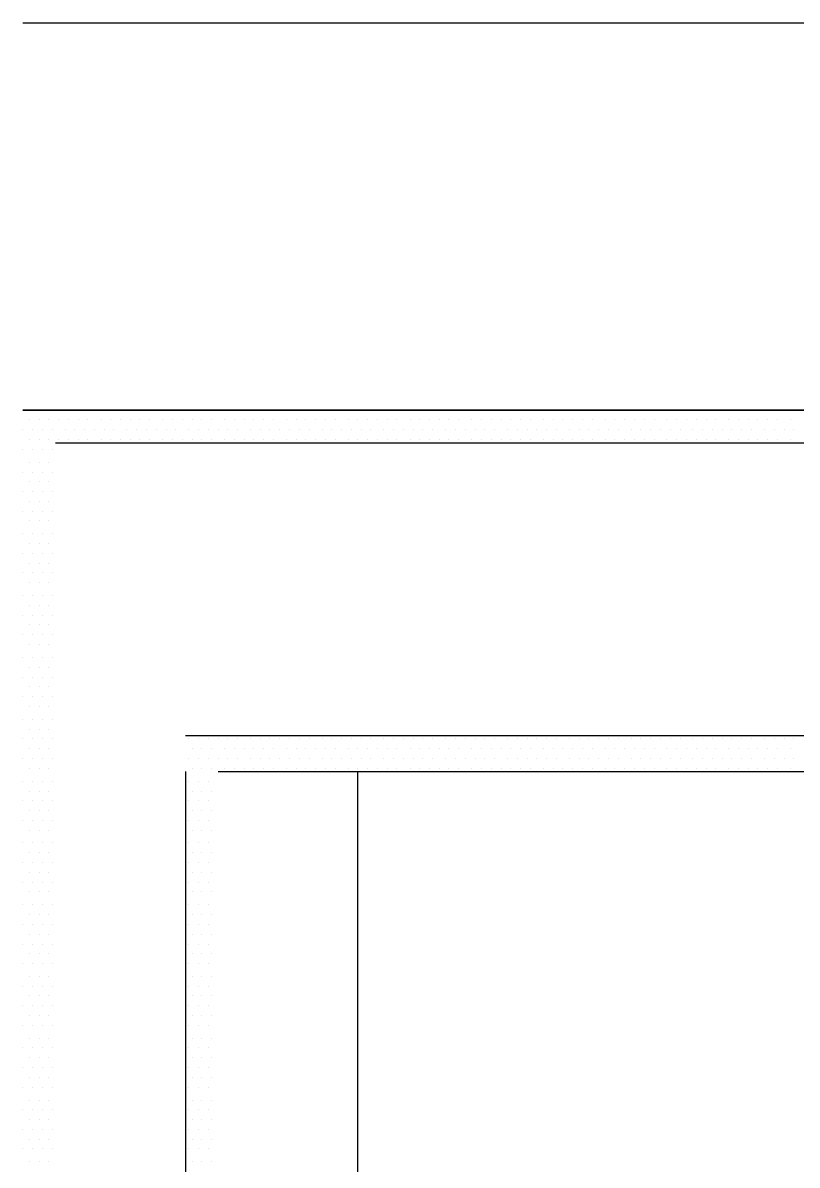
# Model space of a CAD drawing. Header units: metres. Extents: x 17 to 1264, y 17 to 859.
# Drawn here: x 170.5 to 204.8, y 737.7 to 788.3 of the extents above; entities that cross this region are included whole.
import ezdxf

# ---------------------------------------------------------------- set-up
doc = ezdxf.new("R2010")
doc.units = ezdxf.units.M
for name, color, linetype in [('LINES', 7, 'Continuous'), ('POLYLINES', 4, 'Continuous'), ('RECTS', 7, 'Continuous')]:
    doc.layers.add(name, color=color, linetype=linetype)

msp = doc.modelspace()

# ---------------------------------------------------------------- linework, layer by layer
at = {"layer": 'LINES'}
for p, q in [((170.78, 770.69), (170.78, 770.69)), ((171.21, 770.69), (171.21, 770.69)), ((171.64, 770.69), (171.64, 770.69)), ((172.07, 770.69), (172.07, 770.69)), ((172.51, 770.69), (172.51, 770.69)), ((172.94, 770.69), (172.94, 770.69)), ((173.37, 770.69), (173.37, 770.69)), ((173.95, 770.69), (173.95, 770.69)), ((174.38, 770.69), (174.38, 770.69)), ((174.81, 770.69), (174.81, 770.69)), ((175.24, 770.69), (175.24, 770.69)), ((175.67, 770.69), (175.67, 770.69)), ((176.11, 770.69), (176.11, 770.69)), ((176.68, 770.69), (176.68, 770.69)), ((177.11, 770.69), (177.11, 770.69)), ((177.55, 770.69), (177.55, 770.69)), ((177.98, 770.69), (177.98, 770.69)), ((178.41, 770.69), (178.41, 770.69)), ((178.84, 770.69), (178.84, 770.69)), ((179.42, 770.69), (179.42, 770.69)), ((179.85, 770.69), (179.85, 770.69)), ((180.28, 770.69), (180.28, 770.69)), ((180.71, 770.69), (180.71, 770.69)), ((181.15, 770.69), (181.15, 770.69)), ((181.58, 770.69), (181.58, 770.69)), ((182.15, 770.69), (182.15, 770.69)), ((182.59, 770.69), (182.59, 770.69)), ((183.02, 770.69), (183.02, 770.69)), ((183.45, 770.69), (183.45, 770.69)), ((183.88, 770.69), (183.88, 770.69)), ((184.31, 770.69), (184.31, 770.69)), ((184.89, 770.69), (184.89, 770.69)), ((185.32, 770.69), (185.32, 770.69)), ((185.75, 770.69), (185.75, 770.69)), ((186.19, 770.69), (186.19, 770.69)), ((186.62, 770.69), (186.62, 770.69)), ((187.05, 770.69), (187.05, 770.69)), ((187.63, 770.69), (187.63, 770.69)), ((188.06, 770.69), (188.06, 770.69)), ((188.49, 770.69), (188.49, 770.69)), ((188.92, 770.69), (188.92, 770.69)), ((189.35, 770.69), (189.35, 770.69)), ((189.79, 770.69), (189.79, 770.69)), ((190.36, 770.69), (190.36, 770.69)), ((190.79, 770.69), (190.79, 770.69)), ((191.23, 770.69), (191.23, 770.69)), ((191.66, 770.69), (191.66, 770.69)), ((192.09, 770.69), (192.09, 770.69)), ((192.52, 770.69), (192.52, 770.69)), ((192.95, 770.69), (192.95, 770.69)), ((193.53, 770.69), (193.53, 770.69)), ((193.96, 770.69), (193.96, 770.69)), ((194.39, 770.69), (194.39, 770.69)), ((194.83, 770.69), (194.83, 770.69)), ((195.26, 770.69), (195.26, 770.69)), ((195.69, 770.69), (195.69, 770.69)), ((196.27, 770.69), (196.27, 770.69)), ((196.7, 770.69), (196.7, 770.69)), ((197.13, 770.69), (197.13, 770.69)), ((197.56, 770.69), (197.56, 770.69)), ((197.99, 770.69), (197.99, 770.69)), ((198.43, 770.69), (198.43, 770.69)), ((199, 770.69), (199, 770.69)), ((199.43, 770.69), (199.43, 770.69)), ((199.87, 770.69), (199.87, 770.69)), ((200.3, 770.69), (200.3, 770.69)), ((200.73, 770.69), (200.73, 770.69)), ((201.16, 770.69), (201.16, 770.69)), ((201.74, 770.69), (201.74, 770.69)), ((202.17, 770.69), (202.17, 770.69)), ((202.6, 770.69), (202.6, 770.69)), ((203.03, 770.69), (203.03, 770.69)), ((203.47, 770.69), (203.47, 770.69)), ((203.9, 770.69), (203.9, 770.69)), ((204.47, 770.69), (204.47, 770.69)), ((170.49, 770.26), (170.49, 770.26)), ((170.78, 769.82), (170.78, 769.82)), ((170.92, 770.26), (170.92, 770.26)), ((171.21, 769.82), (171.21, 769.82)), ((171.35, 770.26), (171.35, 770.26)), ((171.64, 769.82), (171.64, 769.82)), ((171.79, 770.26), (171.79, 770.26)), ((172.07, 769.82), (172.07, 769.82)), ((172.36, 770.26), (172.36, 770.26)), ((172.51, 769.82), (172.51, 769.82)), ((172.79, 770.26), (172.79, 770.26)), ((172.94, 769.82), (172.94, 769.82)), ((173.23, 770.26), (173.23, 770.26)), ((173.37, 769.82), (173.37, 769.82)), ((173.66, 770.26), (173.66, 770.26)), ((173.95, 769.82), (173.95, 769.82)), ((174.09, 770.26), (174.09, 770.26)), ((174.38, 769.82), (174.38, 769.82)), ((174.52, 770.26), (174.52, 770.26)), ((174.81, 769.82), (174.81, 769.82)), ((175.1, 770.26), (175.1, 770.26)), ((175.24, 769.82), (175.24, 769.82)), ((175.53, 770.26), (175.53, 770.26)), ((175.67, 769.82), (175.67, 769.82)), ((175.96, 770.26), (175.96, 770.26)), ((176.11, 769.82), (176.11, 769.82)), ((176.39, 770.26), (176.39, 770.26)), ((176.68, 769.82), (176.68, 769.82)), ((176.83, 770.26), (176.83, 770.26)), ((177.11, 769.82), (177.11, 769.82)), ((177.26, 770.26), (177.26, 770.26)), ((177.55, 769.82), (177.55, 769.82)), ((177.83, 770.26), (177.83, 770.26)), ((177.98, 769.82), (177.98, 769.82)), ((178.27, 770.26), (178.27, 770.26)), ((178.41, 769.82), (178.41, 769.82)), ((178.7, 770.26), (178.7, 770.26)), ((178.84, 769.82), (178.84, 769.82)), ((179.13, 770.26), (179.13, 770.26)), ((179.42, 769.82), (179.42, 769.82)), ((179.56, 770.26), (179.56, 770.26)), ((179.85, 769.82), (179.85, 769.82)), ((179.99, 770.26), (179.99, 770.26)), ((180.28, 769.82), (180.28, 769.82)), ((180.57, 770.26), (180.57, 770.26)), ((180.71, 769.82), (180.71, 769.82)), ((181, 770.26), (181, 770.26)), ((181.15, 769.82), (181.15, 769.82)), ((181.43, 770.26), (181.43, 770.26)), ((181.58, 769.82), (181.58, 769.82)), ((181.87, 770.26), (181.87, 770.26)), ((182.15, 769.82), (182.15, 769.82)), ((182.3, 770.26), (182.3, 770.26)), ((182.59, 769.82), (182.59, 769.82)), ((182.73, 770.26), (182.73, 770.26)), ((183.02, 769.82), (183.02, 769.82)), ((183.16, 770.26), (183.16, 770.26)), ((183.45, 769.82), (183.45, 769.82)), ((183.74, 770.26), (183.74, 770.26)), ((183.88, 769.82), (183.88, 769.82)), ((184.17, 770.26), (184.17, 770.26)), ((184.31, 769.82), (184.31, 769.82)), ((184.6, 770.26), (184.6, 770.26)), ((184.89, 769.82), (184.89, 769.82)), ((185.03, 770.26), (185.03, 770.26)), ((185.32, 769.82), (185.32, 769.82)), ((185.47, 770.26), (185.47, 770.26)), ((185.75, 769.82), (185.75, 769.82)), ((185.9, 770.26), (185.9, 770.26)), ((186.19, 769.82), (186.19, 769.82)), ((186.47, 770.26), (186.47, 770.26)), ((186.62, 769.82), (186.62, 769.82)), ((186.91, 770.26), (186.91, 770.26)), ((187.05, 769.82), (187.05, 769.82)), ((187.34, 770.26), (187.34, 770.26)), ((187.63, 769.82), (187.63, 769.82)), ((187.77, 770.26), (187.77, 770.26)), ((188.06, 769.82), (188.06, 769.82)), ((188.2, 770.26), (188.2, 770.26)), ((188.49, 769.82), (188.49, 769.82)), ((188.63, 770.26), (188.63, 770.26)), ((188.92, 769.82), (188.92, 769.82)), ((189.21, 770.26), (189.21, 770.26)), ((189.35, 769.82), (189.35, 769.82)), ((189.64, 770.26), (189.64, 770.26)), ((189.79, 769.82), (189.79, 769.82)), ((190.07, 770.26), (190.07, 770.26)), ((190.36, 769.82), (190.36, 769.82)), ((190.51, 770.26), (190.51, 770.26)), ((190.79, 769.82), (190.79, 769.82)), ((190.94, 770.26), (190.94, 770.26)), ((191.23, 769.82), (191.23, 769.82)), ((191.37, 770.26), (191.37, 770.26)), ((191.66, 769.82), (191.66, 769.82)), ((191.95, 770.26), (191.95, 770.26)), ((192.09, 769.82), (192.09, 769.82)), ((192.38, 770.26), (192.38, 770.26)), ((192.52, 769.82), (192.52, 769.82)), ((192.81, 770.26), (192.81, 770.26)), ((192.95, 769.82), (192.95, 769.82)), ((193.24, 770.26), (193.24, 770.26)), ((193.53, 769.82), (193.53, 769.82)), ((193.67, 770.26), (193.67, 770.26)), ((193.96, 769.82), (193.96, 769.82)), ((194.11, 770.26), (194.11, 770.26)), ((194.39, 769.82), (194.39, 769.82)), ((194.68, 770.26), (194.68, 770.26)), ((194.83, 769.82), (194.83, 769.82)), ((195.11, 770.26), (195.11, 770.26)), ((195.26, 769.82), (195.26, 769.82)), ((195.55, 770.26), (195.55, 770.26)), ((195.69, 769.82), (195.69, 769.82)), ((195.98, 770.26), (195.98, 770.26)), ((196.27, 769.82), (196.27, 769.82)), ((196.41, 770.26), (196.41, 770.26)), ((196.7, 769.82), (196.7, 769.82)), ((196.84, 770.26), (196.84, 770.26)), ((197.13, 769.82), (197.13, 769.82)), ((197.42, 770.26), (197.42, 770.26)), ((197.56, 769.82), (197.56, 769.82)), ((197.85, 770.26), (197.85, 770.26)), ((197.99, 769.82), (197.99, 769.82)), ((198.28, 770.26), (198.28, 770.26)), ((198.43, 769.82), (198.43, 769.82)), ((198.71, 770.26), (198.71, 770.26)), ((199, 769.82), (199, 769.82)), ((199.15, 770.26), (199.15, 770.26)), ((199.43, 769.82), (199.43, 769.82)), ((199.58, 770.26), (199.58, 770.26)), ((199.87, 769.82), (199.87, 769.82)), ((200.15, 770.26), (200.15, 770.26)), ((200.3, 769.82), (200.3, 769.82)), ((200.59, 770.26), (200.59, 770.26)), ((200.73, 769.82), (200.73, 769.82)), ((201.02, 770.26), (201.02, 770.26)), ((201.16, 769.82), (201.16, 769.82)), ((201.45, 770.26), (201.45, 770.26)), ((201.74, 769.82), (201.74, 769.82)), ((201.88, 770.26), (201.88, 770.26)), ((202.17, 769.82), (202.17, 769.82)), ((202.31, 770.26), (202.31, 770.26)), ((202.6, 769.82), (202.6, 769.82)), ((202.75, 770.26), (202.75, 770.26)), ((203.03, 769.82), (203.03, 769.82)), ((203.32, 770.26), (203.32, 770.26)), ((203.47, 769.82), (203.47, 769.82)), ((203.75, 770.26), (203.75, 770.26)), ((203.9, 769.82), (203.9, 769.82)), ((204.19, 770.26), (204.19, 770.26)), ((204.47, 769.82), (204.47, 769.82)), ((204.62, 770.26), (204.62, 770.26)), ((170.49, 769.39), (170.49, 769.39)), ((170.92, 769.39), (170.92, 769.39)), ((171.35, 769.39), (171.35, 769.39)), ((171.79, 769.39), (171.79, 769.39)), ((170.78, 768.82), (170.78, 768.82)), ((171.21, 768.82), (171.21, 768.82)), ((171.64, 768.82), (171.64, 768.82)), ((170.49, 768.38), (170.49, 768.38)), ((170.92, 768.38), (170.92, 768.38)), ((171.35, 768.38), (171.35, 768.38)), ((171.79, 768.38), (171.79, 768.38)), ((170.78, 767.95), (170.78, 767.95)), ((171.21, 767.95), (171.21, 767.95)), ((171.64, 767.95), (171.64, 767.95)), ((170.49, 767.52), (170.49, 767.52)), ((170.92, 767.52), (170.92, 767.52)), ((171.35, 767.52), (171.35, 767.52)), ((171.79, 767.52), (171.79, 767.52)), ((170.78, 767.09), (170.78, 767.09)), ((171.21, 767.09), (171.21, 767.09)), ((171.64, 767.09), (171.64, 767.09)), ((170.49, 766.66), (170.49, 766.66)), ((170.92, 766.66), (170.92, 766.66)), ((171.35, 766.66), (171.35, 766.66)), ((171.79, 766.66), (171.79, 766.66)), ((170.78, 766.22), (170.78, 766.22)), ((171.21, 766.22), (171.21, 766.22)), ((171.64, 766.22), (171.64, 766.22)), ((170.49, 765.65), (170.49, 765.65)), ((170.92, 765.65), (170.92, 765.65)), ((171.35, 765.65), (171.35, 765.65)), ((171.79, 765.65), (171.79, 765.65)), ((170.49, 764.78), (170.49, 764.78)), ((170.78, 765.22), (170.78, 765.22)), ((170.92, 764.78), (170.92, 764.78)), ((171.21, 765.22), (171.21, 765.22)), ((171.35, 764.78), (171.35, 764.78)), ((171.64, 765.22), (171.64, 765.22)), ((171.79, 764.78), (171.79, 764.78)), ((170.78, 764.35), (170.78, 764.35)), ((171.21, 764.35), (171.21, 764.35)), ((171.64, 764.35), (171.64, 764.35)), ((170.49, 763.92), (170.49, 763.92)), ((170.92, 763.92), (170.92, 763.92)), ((171.35, 763.92), (171.35, 763.92)), ((171.79, 763.92), (171.79, 763.92)), ((170.78, 763.49), (170.78, 763.49)), ((171.21, 763.49), (171.21, 763.49)), ((171.64, 763.49), (171.64, 763.49)), ((170.49, 762.91), (170.49, 762.91)), ((170.92, 762.91), (170.92, 762.91)), ((171.35, 762.91), (171.35, 762.91)), ((171.79, 762.91), (171.79, 762.91)), ((170.78, 762.48), (170.78, 762.48)), ((171.21, 762.48), (171.21, 762.48)), ((171.64, 762.48), (171.64, 762.48)), ((170.49, 762.05), (170.49, 762.05)), ((170.92, 762.05), (170.92, 762.05)), ((171.35, 762.05), (171.35, 762.05)), ((171.79, 762.05), (171.79, 762.05)), ((170.78, 761.62), (170.78, 761.62)), ((171.21, 761.62), (171.21, 761.62)), ((171.64, 761.62), (171.64, 761.62)), ((170.49, 761.18), (170.49, 761.18)), ((170.78, 760.75), (170.78, 760.75)), ((170.92, 761.18), (170.92, 761.18)), ((171.21, 760.75), (171.21, 760.75)), ((171.35, 761.18), (171.35, 761.18)), ((171.64, 760.75), (171.64, 760.75)), ((171.79, 761.18), (171.79, 761.18)), ((170.49, 760.18), (170.49, 760.18)), ((170.78, 759.74), (170.78, 759.74)), ((170.92, 760.18), (170.92, 760.18)), ((171.21, 759.74), (171.21, 759.74)), ((171.35, 760.18), (171.35, 760.18)), ((171.64, 759.74), (171.64, 759.74)), ((171.79, 760.18), (171.79, 760.18)), ((170.49, 759.31), (170.49, 759.31)), ((170.92, 759.31), (170.92, 759.31)), ((171.35, 759.31), (171.35, 759.31)), ((171.79, 759.31), (171.79, 759.31)), ((170.78, 758.88), (170.78, 758.88)), ((171.21, 758.88), (171.21, 758.88)), ((171.64, 758.88), (171.64, 758.88)), ((170.49, 758.45), (170.49, 758.45)), ((170.92, 758.45), (170.92, 758.45)), ((171.35, 758.45), (171.35, 758.45)), ((171.79, 758.45), (171.79, 758.45)), ((170.78, 758.02), (170.78, 758.02)), ((171.21, 758.02), (171.21, 758.02)), ((171.64, 758.02), (171.64, 758.02)), ((170.49, 757.44), (170.49, 757.44)), ((170.92, 757.44), (170.92, 757.44)), ((171.35, 757.44), (171.35, 757.44)), ((171.79, 757.44), (171.79, 757.44)), ((170.78, 757.01), (170.78, 757.01)), ((171.21, 757.01), (171.21, 757.01)), ((171.64, 757.01), (171.64, 757.01)), ((170.49, 756.58), (170.49, 756.58)), ((170.92, 756.58), (170.92, 756.58)), ((171.35, 756.58), (171.35, 756.58)), ((171.79, 756.58), (171.79, 756.58)), ((177.83, 756.58), (177.83, 756.58)), ((178.27, 756.58), (178.27, 756.58)), ((178.7, 756.58), (178.7, 756.58)), ((179.13, 756.58), (179.13, 756.58)), ((179.56, 756.58), (179.56, 756.58)), ((179.99, 756.58), (179.99, 756.58)), ((180.57, 756.58), (180.57, 756.58)), ((181, 756.58), (181, 756.58)), ((181.43, 756.58), (181.43, 756.58)), ((181.87, 756.58), (181.87, 756.58)), ((182.3, 756.58), (182.3, 756.58)), ((182.73, 756.58), (182.73, 756.58)), ((183.16, 756.58), (183.16, 756.58)), ((183.74, 756.58), (183.74, 756.58)), ((184.17, 756.58), (184.17, 756.58)), ((184.6, 756.58), (184.6, 756.58)), ((185.03, 756.58), (185.03, 756.58)), ((185.47, 756.58), (185.47, 756.58)), ((185.9, 756.58), (185.9, 756.58)), ((186.47, 756.58), (186.47, 756.58)), ((186.91, 756.58), (186.91, 756.58)), ((187.34, 756.58), (187.34, 756.58)), ((187.77, 756.58), (187.77, 756.58)), ((188.2, 756.58), (188.2, 756.58)), ((188.63, 756.58), (188.63, 756.58)), ((189.21, 756.58), (189.21, 756.58)), ((189.64, 756.58), (189.64, 756.58)), ((190.07, 756.58), (190.07, 756.58)), ((190.51, 756.58), (190.51, 756.58)), ((190.94, 756.58), (190.94, 756.58)), ((191.37, 756.58), (191.37, 756.58)), ((191.95, 756.58), (191.95, 756.58)), ((192.38, 756.58), (192.38, 756.58)), ((192.81, 756.58), (192.81, 756.58)), ((193.24, 756.58), (193.24, 756.58)), ((193.67, 756.58), (193.67, 756.58)), ((194.11, 756.58), (194.11, 756.58)), ((194.68, 756.58), (194.68, 756.58)), ((195.11, 756.58), (195.11, 756.58)), ((195.55, 756.58), (195.55, 756.58)), ((195.98, 756.58), (195.98, 756.58)), ((196.41, 756.58), (196.41, 756.58)), ((196.84, 756.58), (196.84, 756.58)), ((197.42, 756.58), (197.42, 756.58)), ((197.85, 756.58), (197.85, 756.58)), ((198.28, 756.58), (198.28, 756.58)), ((198.71, 756.58), (198.71, 756.58)), ((199.15, 756.58), (199.15, 756.58)), ((199.58, 756.58), (199.58, 756.58)), ((200.15, 756.58), (200.15, 756.58)), ((200.59, 756.58), (200.59, 756.58)), ((201.02, 756.58), (201.02, 756.58)), ((201.45, 756.58), (201.45, 756.58)), ((201.88, 756.58), (201.88, 756.58)), ((202.31, 756.58), (202.31, 756.58)), ((202.75, 756.58), (202.75, 756.58)), ((203.32, 756.58), (203.32, 756.58)), ((203.75, 756.58), (203.75, 756.58)), ((204.19, 756.58), (204.19, 756.58)), ((204.62, 756.58), (204.62, 756.58)), ((170.49, 755.71), (170.49, 755.71)), ((170.78, 756.14), (170.78, 756.14)), ((170.92, 755.71), (170.92, 755.71)), ((171.21, 756.14), (171.21, 756.14)), ((171.35, 755.71), (171.35, 755.71)), ((171.64, 756.14), (171.64, 756.14)), ((171.79, 755.71), (171.79, 755.71)), ((177.83, 755.71), (177.83, 755.71)), ((177.98, 756.14), (177.98, 756.14)), ((178.27, 755.71), (178.27, 755.71)), ((178.41, 756.14), (178.41, 756.14)), ((178.7, 755.71), (178.7, 755.71)), ((178.84, 756.14), (178.84, 756.14)), ((179.13, 755.71), (179.13, 755.71)), ((179.42, 756.14), (179.42, 756.14)), ((179.56, 755.71), (179.56, 755.71)), ((179.85, 756.14), (179.85, 756.14)), ((179.99, 755.71), (179.99, 755.71)), ((180.28, 756.14), (180.28, 756.14)), ((180.57, 755.71), (180.57, 755.71)), ((180.71, 756.14), (180.71, 756.14)), ((181, 755.71), (181, 755.71)), ((181.15, 756.14), (181.15, 756.14)), ((181.43, 755.71), (181.43, 755.71)), ((181.58, 756.14), (181.58, 756.14)), ((181.87, 755.71), (181.87, 755.71)), ((182.15, 756.14), (182.15, 756.14)), ((182.3, 755.71), (182.3, 755.71)), ((182.59, 756.14), (182.59, 756.14)), ((182.73, 755.71), (182.73, 755.71)), ((183.02, 756.14), (183.02, 756.14)), ((183.16, 755.71), (183.16, 755.71)), ((183.45, 756.14), (183.45, 756.14)), ((183.74, 755.71), (183.74, 755.71)), ((183.88, 756.14), (183.88, 756.14)), ((184.17, 755.71), (184.17, 755.71)), ((184.31, 756.14), (184.31, 756.14)), ((184.6, 755.71), (184.6, 755.71)), ((184.89, 756.14), (184.89, 756.14)), ((185.03, 755.71), (185.03, 755.71)), ((185.32, 756.14), (185.32, 756.14)), ((185.47, 755.71), (185.47, 755.71)), ((185.75, 756.14), (185.75, 756.14)), ((185.9, 755.71), (185.9, 755.71)), ((186.19, 756.14), (186.19, 756.14)), ((186.47, 755.71), (186.47, 755.71)), ((186.62, 756.14), (186.62, 756.14)), ((186.91, 755.71), (186.91, 755.71)), ((187.05, 756.14), (187.05, 756.14)), ((187.34, 755.71), (187.34, 755.71)), ((187.63, 756.14), (187.63, 756.14)), ((187.77, 755.71), (187.77, 755.71)), ((188.06, 756.14), (188.06, 756.14)), ((188.2, 755.71), (188.2, 755.71)), ((188.49, 756.14), (188.49, 756.14)), ((188.63, 755.71), (188.63, 755.71)), ((188.92, 756.14), (188.92, 756.14)), ((189.21, 755.71), (189.21, 755.71)), ((189.35, 756.14), (189.35, 756.14)), ((189.64, 755.71), (189.64, 755.71)), ((189.79, 756.14), (189.79, 756.14)), ((190.07, 755.71), (190.07, 755.71)), ((190.36, 756.14), (190.36, 756.14)), ((190.51, 755.71), (190.51, 755.71)), ((190.79, 756.14), (190.79, 756.14)), ((190.94, 755.71), (190.94, 755.71)), ((191.23, 756.14), (191.23, 756.14)), ((191.37, 755.71), (191.37, 755.71)), ((191.66, 756.14), (191.66, 756.14)), ((191.95, 755.71), (191.95, 755.71)), ((192.09, 756.14), (192.09, 756.14)), ((192.38, 755.71), (192.38, 755.71)), ((192.52, 756.14), (192.52, 756.14)), ((192.81, 755.71), (192.81, 755.71)), ((192.95, 756.14), (192.95, 756.14)), ((193.24, 755.71), (193.24, 755.71)), ((193.53, 756.14), (193.53, 756.14)), ((193.67, 755.71), (193.67, 755.71)), ((193.96, 756.14), (193.96, 756.14)), ((194.11, 755.71), (194.11, 755.71)), ((194.39, 756.14), (194.39, 756.14)), ((194.68, 755.71), (194.68, 755.71)), ((194.83, 756.14), (194.83, 756.14)), ((195.11, 755.71), (195.11, 755.71)), ((195.26, 756.14), (195.26, 756.14)), ((195.55, 755.71), (195.55, 755.71)), ((195.69, 756.14), (195.69, 756.14)), ((195.98, 755.71), (195.98, 755.71)), ((196.27, 756.14), (196.27, 756.14)), ((196.41, 755.71), (196.41, 755.71)), ((196.7, 756.14), (196.7, 756.14)), ((196.84, 755.71), (196.84, 755.71)), ((197.13, 756.14), (197.13, 756.14)), ((197.42, 755.71), (197.42, 755.71)), ((197.56, 756.14), (197.56, 756.14)), ((197.85, 755.71), (197.85, 755.71)), ((197.99, 756.14), (197.99, 756.14)), ((198.28, 755.71), (198.28, 755.71)), ((198.43, 756.14), (198.43, 756.14)), ((198.71, 755.71), (198.71, 755.71)), ((199, 756.14), (199, 756.14)), ((199.15, 755.71), (199.15, 755.71)), ((199.43, 756.14), (199.43, 756.14)), ((199.58, 755.71), (199.58, 755.71)), ((199.87, 756.14), (199.87, 756.14)), ((200.15, 755.71), (200.15, 755.71)), ((200.3, 756.14), (200.3, 756.14)), ((200.59, 755.71), (200.59, 755.71)), ((200.73, 756.14), (200.73, 756.14)), ((201.02, 755.71), (201.02, 755.71)), ((201.16, 756.14), (201.16, 756.14)), ((201.45, 755.71), (201.45, 755.71)), ((201.74, 756.14), (201.74, 756.14)), ((201.88, 755.71), (201.88, 755.71)), ((202.17, 756.14), (202.17, 756.14)), ((202.31, 755.71), (202.31, 755.71)), ((202.6, 756.14), (202.6, 756.14)), ((202.75, 755.71), (202.75, 755.71)), ((203.03, 756.14), (203.03, 756.14)), ((203.32, 755.71), (203.32, 755.71)), ((203.47, 756.14), (203.47, 756.14)), ((203.75, 755.71), (203.75, 755.71)), ((203.9, 756.14), (203.9, 756.14)), ((204.19, 755.71), (204.19, 755.71)), ((204.47, 756.14), (204.47, 756.14)), ((204.62, 755.71), (204.62, 755.71)), ((170.78, 755.28), (170.78, 755.28)), ((171.21, 755.28), (171.21, 755.28)), ((171.64, 755.28), (171.64, 755.28)), ((177.98, 755.28), (177.98, 755.28)), ((178.41, 755.28), (178.41, 755.28)), ((178.84, 755.28), (178.84, 755.28)), ((179.42, 755.28), (179.42, 755.28)), ((179.85, 755.28), (179.85, 755.28)), ((180.28, 755.28), (180.28, 755.28)), ((180.71, 755.28), (180.71, 755.28)), ((181.15, 755.28), (181.15, 755.28)), ((181.58, 755.28), (181.58, 755.28)), ((182.15, 755.28), (182.15, 755.28)), ((182.59, 755.28), (182.59, 755.28)), ((183.02, 755.28), (183.02, 755.28)), ((183.45, 755.28), (183.45, 755.28)), ((183.88, 755.28), (183.88, 755.28)), ((184.31, 755.28), (184.31, 755.28)), ((184.89, 755.28), (184.89, 755.28)), ((185.32, 755.28), (185.32, 755.28)), ((185.75, 755.28), (185.75, 755.28)), ((186.19, 755.28), (186.19, 755.28)), ((186.62, 755.28), (186.62, 755.28)), ((187.05, 755.28), (187.05, 755.28)), ((187.63, 755.28), (187.63, 755.28)), ((188.06, 755.28), (188.06, 755.28)), ((188.49, 755.28), (188.49, 755.28)), ((188.92, 755.28), (188.92, 755.28)), ((189.35, 755.28), (189.35, 755.28)), ((189.79, 755.28), (189.79, 755.28)), ((190.36, 755.28), (190.36, 755.28)), ((190.79, 755.28), (190.79, 755.28)), ((191.23, 755.28), (191.23, 755.28)), ((191.66, 755.28), (191.66, 755.28)), ((192.09, 755.28), (192.09, 755.28)), ((192.52, 755.28), (192.52, 755.28)), ((192.95, 755.28), (192.95, 755.28)), ((193.53, 755.28), (193.53, 755.28)), ((193.96, 755.28), (193.96, 755.28)), ((194.39, 755.28), (194.39, 755.28)), ((194.83, 755.28), (194.83, 755.28)), ((195.26, 755.28), (195.26, 755.28)), ((195.69, 755.28), (195.69, 755.28)), ((196.27, 755.28), (196.27, 755.28)), ((196.7, 755.28), (196.7, 755.28)), ((197.13, 755.28), (197.13, 755.28)), ((197.56, 755.28), (197.56, 755.28)), ((197.99, 755.28), (197.99, 755.28)), ((198.43, 755.28), (198.43, 755.28)), ((199, 755.28), (199, 755.28)), ((199.43, 755.28), (199.43, 755.28)), ((199.87, 755.28), (199.87, 755.28)), ((200.3, 755.28), (200.3, 755.28)), ((200.73, 755.28), (200.73, 755.28)), ((201.16, 755.28), (201.16, 755.28)), ((201.74, 755.28), (201.74, 755.28)), ((202.17, 755.28), (202.17, 755.28)), ((202.6, 755.28), (202.6, 755.28)), ((203.03, 755.28), (203.03, 755.28)), ((203.47, 755.28), (203.47, 755.28)), ((203.9, 755.28), (203.9, 755.28)), ((204.47, 755.28), (204.47, 755.28)), ((170.49, 754.7), (170.49, 754.7)), ((170.92, 754.7), (170.92, 754.7)), ((171.35, 754.7), (171.35, 754.7)), ((171.79, 754.7), (171.79, 754.7)), ((177.83, 754.7), (177.83, 754.7)), ((178.27, 754.7), (178.27, 754.7)), ((178.7, 754.7), (178.7, 754.7)), ((179.13, 755.14), (327.59, 755.14)), ((185.32, 152.64), (185.32, 755.14)), ((170.78, 754.27), (170.78, 754.27)), ((171.21, 754.27), (171.21, 754.27)), ((171.64, 754.27), (171.64, 754.27)), ((177.98, 754.27), (177.98, 754.27)), ((178.41, 754.27), (178.41, 754.27)), ((178.84, 754.27), (178.84, 754.27)), ((170.49, 753.84), (170.49, 753.84)), ((170.92, 753.84), (170.92, 753.84)), ((171.35, 753.84), (171.35, 753.84)), ((171.79, 753.84), (171.79, 753.84)), ((177.83, 753.84), (177.83, 753.84)), ((178.27, 753.84), (178.27, 753.84)), ((178.7, 753.84), (178.7, 753.84)), ((170.78, 753.41), (170.78, 753.41)), ((171.21, 753.41), (171.21, 753.41)), ((171.64, 753.41), (171.64, 753.41)), ((177.98, 753.41), (177.98, 753.41)), ((178.41, 753.41), (178.41, 753.41)), ((178.84, 753.41), (178.84, 753.41)), ((170.49, 752.98), (170.49, 752.98)), ((170.92, 752.98), (170.92, 752.98)), ((171.35, 752.98), (171.35, 752.98)), ((171.79, 752.98), (171.79, 752.98)), ((177.83, 752.98), (177.83, 752.98)), ((178.27, 752.98), (178.27, 752.98)), ((178.7, 752.98), (178.7, 752.98)), ((170.78, 752.54), (170.78, 752.54)), ((171.21, 752.54), (171.21, 752.54)), ((171.64, 752.54), (171.64, 752.54)), ((177.98, 752.54), (177.98, 752.54)), ((178.41, 752.54), (178.41, 752.54)), ((178.84, 752.54), (178.84, 752.54)), ((170.49, 751.97), (170.49, 751.97)), ((170.92, 751.97), (170.92, 751.97)), ((171.35, 751.97), (171.35, 751.97)), ((171.79, 751.97), (171.79, 751.97)), ((177.83, 751.97), (177.83, 751.97)), ((178.27, 751.97), (178.27, 751.97)), ((178.7, 751.97), (178.7, 751.97)), ((170.49, 751.1), (170.49, 751.1)), ((170.78, 751.54), (170.78, 751.54)), ((170.92, 751.1), (170.92, 751.1)), ((171.21, 751.54), (171.21, 751.54)), ((171.35, 751.1), (171.35, 751.1)), ((171.64, 751.54), (171.64, 751.54)), ((171.79, 751.1), (171.79, 751.1)), ((177.83, 751.1), (177.83, 751.1)), ((177.98, 751.54), (177.98, 751.54)), ((178.27, 751.1), (178.27, 751.1)), ((178.41, 751.54), (178.41, 751.54)), ((178.7, 751.1), (178.7, 751.1)), ((178.84, 751.54), (178.84, 751.54)), ((170.78, 750.67), (170.78, 750.67)), ((171.21, 750.67), (171.21, 750.67)), ((171.64, 750.67), (171.64, 750.67)), ((177.98, 750.67), (177.98, 750.67)), ((178.41, 750.67), (178.41, 750.67)), ((178.84, 750.67), (178.84, 750.67)), ((170.49, 750.24), (170.49, 750.24)), ((170.92, 750.24), (170.92, 750.24)), ((171.35, 750.24), (171.35, 750.24)), ((171.79, 750.24), (171.79, 750.24)), ((177.83, 750.24), (177.83, 750.24)), ((178.27, 750.24), (178.27, 750.24)), ((178.7, 750.24), (178.7, 750.24)), ((170.78, 749.81), (170.78, 749.81)), ((171.21, 749.81), (171.21, 749.81)), ((171.64, 749.81), (171.64, 749.81)), ((177.98, 749.81), (177.98, 749.81)), ((178.41, 749.81), (178.41, 749.81)), ((178.84, 749.81), (178.84, 749.81)), ((170.49, 749.23), (170.49, 749.23)), ((170.92, 749.23), (170.92, 749.23)), ((171.35, 749.23), (171.35, 749.23)), ((171.79, 749.23), (171.79, 749.23)), ((177.83, 749.23), (177.83, 749.23)), ((178.27, 749.23), (178.27, 749.23)), ((178.7, 749.23), (178.7, 749.23)), ((170.78, 748.8), (170.78, 748.8)), ((171.21, 748.8), (171.21, 748.8)), ((171.64, 748.8), (171.64, 748.8)), ((177.98, 748.8), (177.98, 748.8)), ((178.41, 748.8), (178.41, 748.8)), ((178.84, 748.8), (178.84, 748.8)), ((170.49, 748.37), (170.49, 748.37)), ((170.92, 748.37), (170.92, 748.37)), ((171.35, 748.37), (171.35, 748.37)), ((171.79, 748.37), (171.79, 748.37)), ((177.83, 748.37), (177.83, 748.37)), ((178.27, 748.37), (178.27, 748.37)), ((178.7, 748.37), (178.7, 748.37)), ((170.78, 747.94), (170.78, 747.94)), ((171.21, 747.94), (171.21, 747.94)), ((171.64, 747.94), (171.64, 747.94)), ((177.98, 747.94), (177.98, 747.94)), ((178.41, 747.94), (178.41, 747.94)), ((178.84, 747.94), (178.84, 747.94)), ((170.49, 747.5), (170.49, 747.5)), ((170.78, 747.07), (170.78, 747.07)), ((170.92, 747.5), (170.92, 747.5)), ((171.21, 747.07), (171.21, 747.07)), ((171.35, 747.5), (171.35, 747.5)), ((171.64, 747.07), (171.64, 747.07)), ((171.79, 747.5), (171.79, 747.5)), ((177.83, 747.5), (177.83, 747.5)), ((177.98, 747.07), (177.98, 747.07)), ((178.27, 747.5), (178.27, 747.5)), ((178.41, 747.07), (178.41, 747.07)), ((178.7, 747.5), (178.7, 747.5)), ((178.84, 747.07), (178.84, 747.07)), ((170.49, 746.64), (170.49, 746.64)), ((170.92, 746.64), (170.92, 746.64)), ((171.35, 746.64), (171.35, 746.64)), ((171.79, 746.64), (171.79, 746.64)), ((177.83, 746.64), (177.83, 746.64)), ((178.27, 746.64), (178.27, 746.64)), ((178.7, 746.64), (178.7, 746.64)), ((170.78, 746.06), (170.78, 746.06)), ((171.21, 746.06), (171.21, 746.06)), ((171.64, 746.06), (171.64, 746.06)), ((177.98, 746.06), (177.98, 746.06)), ((178.41, 746.06), (178.41, 746.06)), ((178.84, 746.06), (178.84, 746.06)), ((170.49, 745.63), (170.49, 745.63)), ((170.92, 745.63), (170.92, 745.63)), ((171.35, 745.63), (171.35, 745.63)), ((171.79, 745.63), (171.79, 745.63)), ((177.83, 745.63), (177.83, 745.63)), ((178.27, 745.63), (178.27, 745.63)), ((178.7, 745.63), (178.7, 745.63)), ((170.78, 745.2), (170.78, 745.2)), ((171.21, 745.2), (171.21, 745.2)), ((171.64, 745.2), (171.64, 745.2)), ((177.98, 745.2), (177.98, 745.2)), ((178.41, 745.2), (178.41, 745.2)), ((178.84, 745.2), (178.84, 745.2)), ((170.49, 744.77), (170.49, 744.77)), ((170.92, 744.77), (170.92, 744.77)), ((171.35, 744.77), (171.35, 744.77)), ((171.79, 744.77), (171.79, 744.77)), ((177.83, 744.77), (177.83, 744.77)), ((178.27, 744.77), (178.27, 744.77)), ((178.7, 744.77), (178.7, 744.77)), ((170.78, 744.34), (170.78, 744.34)), ((171.21, 744.34), (171.21, 744.34)), ((171.64, 744.34), (171.64, 744.34)), ((177.98, 744.34), (177.98, 744.34)), ((178.41, 744.34), (178.41, 744.34)), ((178.84, 744.34), (178.84, 744.34)), ((170.49, 743.9), (170.49, 743.9)), ((170.92, 743.9), (170.92, 743.9)), ((171.35, 743.9), (171.35, 743.9)), ((171.79, 743.9), (171.79, 743.9)), ((177.83, 743.9), (177.83, 743.9)), ((178.27, 743.9), (178.27, 743.9)), ((178.7, 743.9), (178.7, 743.9)), ((170.78, 743.33), (170.78, 743.33)), ((171.21, 743.33), (171.21, 743.33)), ((171.64, 743.33), (171.64, 743.33)), ((177.98, 743.33), (177.98, 743.33)), ((178.41, 743.33), (178.41, 743.33)), ((178.84, 743.33), (178.84, 743.33)), ((170.49, 742.9), (170.49, 742.9)), ((170.92, 742.9), (170.92, 742.9)), ((171.35, 742.9), (171.35, 742.9)), ((171.79, 742.9), (171.79, 742.9)), ((177.83, 742.9), (177.83, 742.9)), ((178.27, 742.9), (178.27, 742.9)), ((178.7, 742.9), (178.7, 742.9)), ((170.49, 742.03), (170.49, 742.03)), ((170.78, 742.46), (170.78, 742.46)), ((170.92, 742.03), (170.92, 742.03)), ((171.21, 742.46), (171.21, 742.46)), ((171.35, 742.03), (171.35, 742.03)), ((171.64, 742.46), (171.64, 742.46)), ((171.79, 742.03), (171.79, 742.03)), ((177.83, 742.03), (177.83, 742.03)), ((177.98, 742.46), (177.98, 742.46)), ((178.27, 742.03), (178.27, 742.03)), ((178.41, 742.46), (178.41, 742.46)), ((178.7, 742.03), (178.7, 742.03)), ((178.84, 742.46), (178.84, 742.46)), ((170.78, 741.6), (170.78, 741.6)), ((171.21, 741.6), (171.21, 741.6)), ((171.64, 741.6), (171.64, 741.6)), ((177.98, 741.6), (177.98, 741.6)), ((178.41, 741.6), (178.41, 741.6)), ((178.84, 741.6), (178.84, 741.6)), ((170.49, 741.17), (170.49, 741.17)), ((170.92, 741.17), (170.92, 741.17)), ((171.35, 741.17), (171.35, 741.17)), ((171.79, 741.17), (171.79, 741.17)), ((177.83, 741.17), (177.83, 741.17)), ((178.27, 741.17), (178.27, 741.17)), ((178.7, 741.17), (178.7, 741.17)), ((170.78, 740.59), (170.78, 740.59)), ((171.21, 740.59), (171.21, 740.59)), ((171.64, 740.59), (171.64, 740.59)), ((177.98, 740.59), (177.98, 740.59)), ((178.41, 740.59), (178.41, 740.59)), ((178.84, 740.59), (178.84, 740.59)), ((170.49, 740.16), (170.49, 740.16)), ((170.92, 740.16), (170.92, 740.16)), ((171.35, 740.16), (171.35, 740.16)), ((171.79, 740.16), (171.79, 740.16)), ((177.83, 740.16), (177.83, 740.16)), ((178.27, 740.16), (178.27, 740.16)), ((178.7, 740.16), (178.7, 740.16)), ((170.78, 739.73), (170.78, 739.73)), ((171.21, 739.73), (171.21, 739.73)), ((171.64, 739.73), (171.64, 739.73)), ((177.98, 739.73), (177.98, 739.73)), ((178.41, 739.73), (178.41, 739.73)), ((178.84, 739.73), (178.84, 739.73)), ((170.49, 739.3), (170.49, 739.3)), ((170.92, 739.3), (170.92, 739.3)), ((171.35, 739.3), (171.35, 739.3)), ((171.79, 739.3), (171.79, 739.3)), ((177.83, 739.3), (177.83, 739.3)), ((178.27, 739.3), (178.27, 739.3)), ((178.7, 739.3), (178.7, 739.3)), ((170.78, 738.86), (170.78, 738.86)), ((171.21, 738.86), (171.21, 738.86)), ((171.64, 738.86), (171.64, 738.86)), ((177.98, 738.86), (177.98, 738.86)), ((178.41, 738.86), (178.41, 738.86)), ((178.84, 738.86), (178.84, 738.86)), ((170.49, 738.43), (170.49, 738.43)), ((170.92, 738.43), (170.92, 738.43)), ((171.35, 738.43), (171.35, 738.43)), ((171.79, 738.43), (171.79, 738.43)), ((177.83, 738.43), (177.83, 738.43)), ((178.27, 738.43), (178.27, 738.43)), ((178.7, 738.43), (178.7, 738.43)), ((170.78, 737.86), (170.78, 737.86)), ((171.21, 737.86), (171.21, 737.86)), ((171.64, 737.86), (171.64, 737.86)), ((177.98, 737.86), (177.98, 737.86)), ((178.41, 737.86), (178.41, 737.86)), ((178.84, 737.86), (178.84, 737.86))]:
    msp.add_line(p, q, dxfattribs=at)
at = {"layer": 'POLYLINES'}
msp.add_lwpolyline([(177.69, 755.14), (177.69, 611.42), (177.69, 152.64)], dxfattribs=at)
at = {"layer": 'RECTS'}
for points in [[(170.49, 788.26), (342.57, 788.26), (342.57, 771.12), (170.49, 771.12)], [(170.49, 771.12), (342.57, 771.12), (342.57, 139.97), (170.49, 139.97)], [(171.93, 769.68), (341.13, 769.68), (341.13, 141.41), (171.93, 141.41)], [(177.69, 756.72), (335.37, 756.72), (335.37, 151.2), (177.69, 151.2)], [(179.13, 755.14), (333.93, 755.14), (333.93, 152.64), (179.13, 152.64)]]:
    msp.add_lwpolyline(points, dxfattribs=at)

doc.saveas('drawing.dxf')
